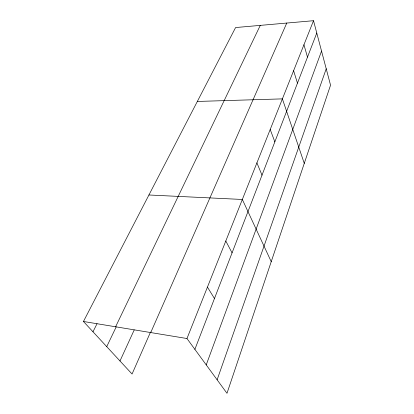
<?xml version="1.0" encoding="UTF-8"?>
<svg xmlns="http://www.w3.org/2000/svg" width="414" height="414" viewBox="0 0 414 414"><rect width="100%" height="100%" fill="white"/><g stroke="black" fill="none" stroke-linecap="round" stroke-linejoin="round"><path stroke-width="0.62" d="M217.122 379.804L326.222 68.776M206.234 364.9L321.543 51.067M194.88 349.359L316.777 33.027M313.522 20.7L330.548 85.17L226.986 393.3L186.968 338.528L313.522 20.7L235.587 27.552L83.452 321.487L132.061 374.028L150.541 332.018M150.737 332.566L286.762 23.055M119.988 360.977L134.208 329.953M115.604 326.781L260.282 25.378M106.729 346.647L116.179 326.936M92.984 331.795L97.016 323.753M197.338 101.451L282.395 98.874L304.264 163.375M148.921 194.989L242.34 199.47L271.232 261.653M83.452 321.487L186.968 338.528M207.44 287.109L214.468 298.53M225.796 241.02L232.068 252.856M256.908 162.878L262.005 175.174M270.207 129.478L274.834 141.873M293.604 70.722L297.464 83.157M303.948 44.748L307.488 57.142"/></g></svg>
